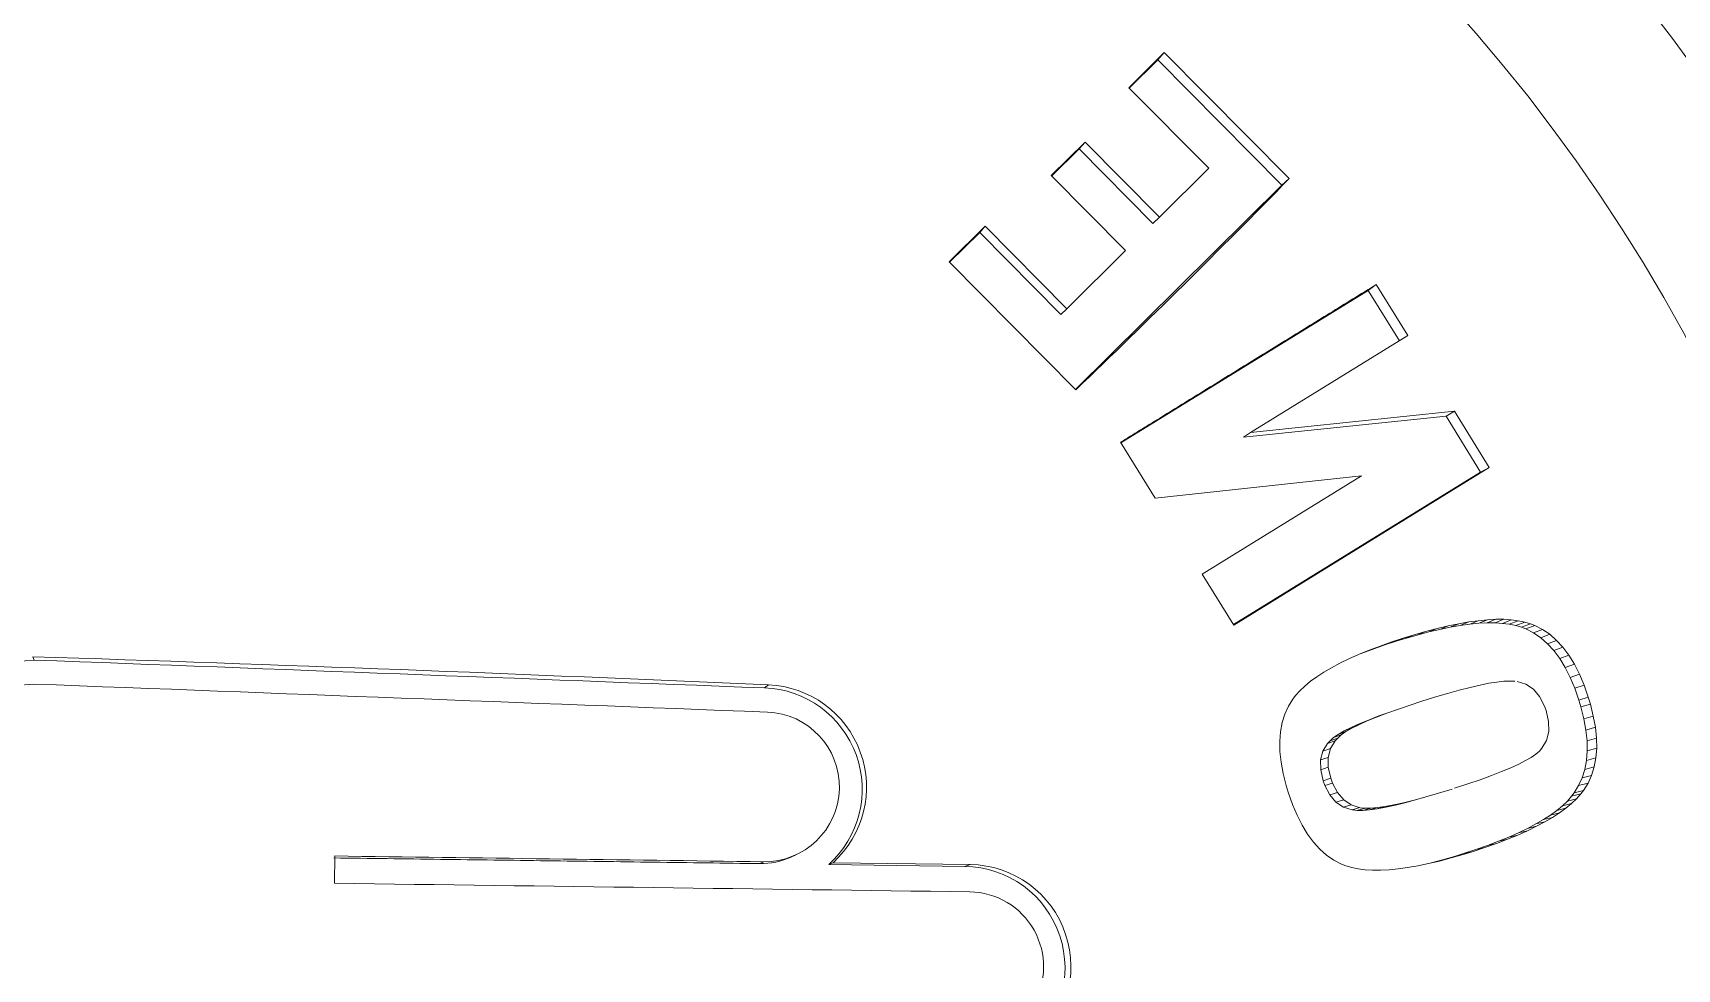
# Model space of a CAD drawing. Header units: inches. Extents: x 32 to 51.7, y 18.3 to 41.9.
# Drawn here: x 40.93062 to 40.94576, y 27.87689 to 27.88551 of the extents above; entities that cross this region are included whole.
import ezdxf

# ---------------------------------------------------------------- set-up
doc = ezdxf.new("R2010")
doc.units = ezdxf.units.IN
doc.header["$MEASUREMENT"] = 0
doc.layers.add('FURNITURE F 1 100', color=253, linetype='Continuous', lineweight=13)

msp = doc.modelspace()

# ---------------------------------------------------------------- linework, layer by layer
at = {"layer": 'FURNITURE F 1 100'}
for p, q in [((40.94104187519197, 27.88533211791307), (40.94071568472982, 27.88500922651586)), ((40.94098198002276, 27.88526467793393), (40.94071976566438, 27.88500511402047)), ((40.9409819800273, 27.88526467792915), (40.94104187519652, 27.8853321179083)), ((40.94212454684903, 27.88411278500119), (40.94098198002276, 27.88526467793393)), ((40.94219221462727, 27.88417238914233), (40.94104187519652, 27.8853321179083)), ((40.940715684718, 27.88500922650358), (40.94145171451756, 27.8842675088956)), ((40.94031192862504, 27.88450873073541), (40.94000048663175, 27.88420014991446)), ((40.94025693239355, 27.88444681687267), (40.94031192862958, 27.88450873073086)), ((40.94099685866395, 27.8838178337596), (40.94031192862958, 27.88450873073086)), ((40.940256932389, 27.884446816877), (40.94000420198763, 27.88419640663322)), ((40.9409372309553, 27.883760590106), (40.940256932389, 27.884446816877)), ((40.94000048663175, 27.88420014991446), (40.94068542730993, 27.88351006117203)), ((40.9414517145221, 27.88426750889105), (40.94099685867668, 27.88381783377211)), ((40.94212454683721, 27.88411278498891), (40.94219221461454, 27.88417238913005)), ((40.94022414513957, 27.88223227860542), (40.94212454684903, 27.88411278500119)), ((40.93939172369001, 27.88373393030177), (40.9390598070956, 27.88340618652771)), ((40.93934291046726, 27.8836772102022), (40.93939172369365, 27.8837339302979)), ((40.94014450297409, 27.88297419832268), (40.93939172369365, 27.8837339302979)), ((40.94093723096803, 27.88376059011828), (40.94099685867668, 27.88381783377211)), ((40.93934291046362, 27.88367721020607), (40.93906407745608, 27.88340188010327)), ((40.94009059507944, 27.8829226173759), (40.93934291046362, 27.88367721020607)), ((40.93905980708196, 27.88340618651498), (40.94022770474449, 27.88222843279843)), ((40.94068542731357, 27.88351006116793), (40.94014450298683, 27.88297419833518)), ((40.94291922981274, 27.88314381764892), (40.94064324626898, 27.88173929929233)), ((40.94291922981638, 27.88314381764324), (40.94299230300085, 27.88319682980976)), ((40.94320795258018, 27.8826780703482), (40.94291922981274, 27.88314381764892)), ((40.94328299092622, 27.88272791493612), (40.94299230300085, 27.88319682980976)), ((40.94009059509217, 27.88292261738841), (40.94014450298683, 27.88297419833518)), ((40.94183653324281, 27.8818352448918), (40.94328299091167, 27.8827279149268)), ((40.94363590631356, 27.88198630893724), (40.94177120430477, 27.88179138892495)), ((40.94371385596033, 27.88203144769634), (40.94183653324281, 27.8818352448918)), ((40.94363590631902, 27.88198630892837), (40.94371385596578, 27.88203144768747)), ((40.94395451027204, 27.88147110525004), (40.94363590631356, 27.88198630893724)), ((40.94403462601504, 27.88151273855599), (40.94371385596578, 27.88203144768747)), ((40.94063953431096, 27.88174494091434), (40.94095874085515, 27.88123035337046)), ((40.94177120430477, 27.88179138892495), (40.94183653324281, 27.8818352448918)), ((40.9409587408597, 27.8812303533625), (40.94285795276001, 27.88143659325417)), ((40.94285795277456, 27.88143659325576), (40.94139119142046, 27.8805314356109)), ((40.94167851422363, 27.88006660631525), (40.94395451027204, 27.88147110525004)), ((40.94168185733515, 27.88006085017785), (40.94403462601504, 27.88151273855599)), ((40.94395451025748, 27.88147110524094), (40.94403462599958, 27.8815127385469)), ((40.941391191405, 27.88053143560158), (40.94168185733243, 27.88006085018262)), ((40.94375344058126, 27.88007468120347), (40.94365566755887, 27.88005449823252)), ((40.94367518874942, 27.880042750598), (40.94375344082682, 27.8800746812469)), ((40.94384542260441, 27.88009101265582), (40.94375344058126, 27.88007468120325)), ((40.94376655302285, 27.88005897340597), (40.94384542276539, 27.88009101267719)), ((40.94385374480926, 27.88007051311795), (40.94376655286278, 27.88005897338483)), ((40.94393320392165, 27.88010263039153), (40.94384542260441, 27.88009101265582)), ((40.9438537448611, 27.8800705142248), (40.94393320411173, 27.88010263040903)), ((40.94393679033847, 27.88007817464084), (40.94385374467284, 27.88007051420752)), ((40.94401681100108, 27.88011034261169), (40.94393320392165, 27.88010263039153)), ((40.94393679047853, 27.88007817575519), (40.94401681124846, 27.88011034262647)), ((40.94401411002555, 27.88008281353016), (40.94393679023297, 27.88007817574042)), ((40.94401411011195, 27.88008281472137), (40.94409465369036, 27.88011501175718)), ((40.94408725716103, 27.88008277073298), (40.94401410997644, 27.88008281472137)), ((40.94409465355484, 27.8801150117574), (40.94401681100108, 27.88011034261147)), ((40.94408725731473, 27.88008277197648), (40.94416829553457, 27.88011496746251)), ((40.94415542879842, 27.88007807325992), (40.9440872571865, 27.88008277198535)), ((40.94416829540542, 27.88011496747138), (40.94409465355484, 27.8801150117574)), ((40.94415542906218, 27.88007807448728), (40.94423692835399, 27.88011023693887)), ((40.94421867754382, 27.88007032648191), (40.94415542888483, 27.88007807450911)), ((40.94423692817573, 27.8801102369607), (40.94416829540542, 27.88011496747138)), ((40.94421867785032, 27.88007032773633), (40.9443006049175, 27.88010243648271)), ((40.94427775374216, 27.88005789822748), (40.94421867773572, 27.88007032776043)), ((40.944300604802, 27.88010243650704), (40.94423692817573, 27.8801102369607)), ((40.94427775415507, 27.88005789943325), (40.94436008085241, 27.88008992279399)), ((40.9443600807278, 27.88008992283128), (40.944300604802, 27.88010243650704)), ((40.94433188119338, 27.88004161901765), (40.94441457420608, 27.88007353116812)), ((40.94441457404419, 27.88007353122905), (40.9443600807278, 27.88008992283128)), ((40.94445454301486, 27.88005843615063), (40.94441457404419, 27.88007353122905)), ((40.94325147038644, 27.87994426461885), (40.94313694744115, 27.87990684047279)), ((40.94317658892733, 27.87991320562512), (40.94325147069931, 27.87994426471435)), ((40.94325941002144, 27.87993855648458), (40.94317658861719, 27.87991320553008)), ((40.94333485143007, 27.87996978687395), (40.94325147038644, 27.87994426461885)), ((40.94337057118874, 27.87997019008819), (40.94325940983317, 27.87993855711645)), ((40.94325941013422, 27.87993855720217), (40.94333485173293, 27.87996978696035)), ((40.94344676394094, 27.88000163360082), (40.94333485143007, 27.87996978687395)), ((40.94337057142612, 27.879970190869), (40.94344676437022, 27.88000163371633)), ((40.94347680944857, 27.87999877341938), (40.94337057099956, 27.87997019075417)), ((40.94355372029504, 27.88003040941292), (40.94344676394094, 27.88000163360082)), ((40.94347680945675, 27.8799987742377), (40.94355372050059, 27.88003040946158)), ((40.94357807219758, 27.88002270131299), (40.94347680925303, 27.87999877418927)), ((40.94365566755887, 27.88005449823252), (40.94355372029504, 27.88003040941292)), ((40.94357807223305, 27.88002270221339), (40.94365566779079, 27.88005449828027)), ((40.94367518868758, 27.88004274965122), (40.94357807200295, 27.88002270216587)), ((40.94376655302649, 27.88005897236938), (40.94367518850568, 27.8800427505548)), ((40.94433188074773, 27.88004161814158), (40.94427775403229, 27.88005789947031)), ((40.94437158100091, 27.88002662559436), (40.94433188103331, 27.88004161907813)), ((40.94437158181945, 27.88002662721576), (40.94445454311399, 27.88005843610015)), ((40.94444193867521, 27.87999051539826), (40.94437158172214, 27.88002662726601)), ((40.94444193877344, 27.87999051534778), (40.94452537715161, 27.88002207936072)), ((40.94450799230499, 27.87994571034799), (40.94444193867521, 27.87999051539826)), ((40.94452537705247, 27.88002207941165), (40.94445454301486, 27.88005843615063)), ((40.94450799238685, 27.87994571027409), (40.94459187813545, 27.87997696872342)), ((40.94456968928962, 27.87989060512152), (40.94450799230499, 27.87994571034799)), ((40.94459187805178, 27.87997696879777), (40.94452537714615, 27.88002207934822)), ((40.94456968940058, 27.87989060500147), (40.94465399318933, 27.87992148795204)), ((40.94465399307838, 27.87992148807277), (40.94459187813545, 27.87997696872342)), ((40.94471260991095, 27.8798580343632), (40.94465399318933, 27.87992148795204)), ((40.93063514717478, 27.87974045426856), (40.93062452538716, 27.87977068757161)), ((40.94283129295737, 27.87979086588278), (40.94274177679263, 27.87975098312311)), ((40.94292724968064, 27.87982972336884), (40.94283129295737, 27.87979086588278)), ((40.94295547770135, 27.8798378396443), (40.94285454431947, 27.87979943189541)), ((40.94285454457777, 27.87979943199409), (40.94292724994166, 27.8798297234682)), ((40.94302886504893, 27.87986839063135), (40.94292724968064, 27.87982972336884)), ((40.94306283458964, 27.87987603171744), (40.94295547759675, 27.87983783993329)), ((40.94295547784959, 27.87983784002333), (40.94302886530359, 27.87986839072185)), ((40.94313694744115, 27.87990684047279), (40.94302886504893, 27.87986839063135)), ((40.9431765887427, 27.8799132051324), (40.94306283443957, 27.87987603216559)), ((40.94306283465785, 27.87987603223699), (40.94313694766124, 27.87990684054464)), ((40.94462791148608, 27.87982758067776), (40.94456968928962, 27.87989060512152)), ((40.94468257999297, 27.87975422897578), (40.94462791148608, 27.87982758067776)), ((40.94462791157794, 27.87982758055407), (40.94471261000372, 27.87985803423883)), ((40.9446825800821, 27.87975422882776), (40.94476764923702, 27.87978418310716)), ((40.94476764914698, 27.87978418325586), (40.94471261000372, 27.87985803423883)), ((40.94481754696399, 27.87970160522375), (40.94476764923702, 27.87978418310716)), ((40.93063514692285, 27.87974045427811), (40.92896959321361, 27.8796076998394)), ((40.9425111691623, 27.87962844394858), (40.94244665980541, 27.8795861045264)), ((40.94258131070428, 27.87966978556253), (40.9425111691623, 27.87962844394858)), ((40.94265872765727, 27.87971088334323), (40.94258131070428, 27.87966978556253)), ((40.94274177679263, 27.87975098312311), (40.94265872765727, 27.87971088334323)), ((40.94473214152067, 27.87967220919288), (40.94468257999297, 27.87975422897578)), ((40.94473214163072, 27.87967220897801), (40.94481754707404, 27.87970160500729)), ((40.94477897861607, 27.87958063763833), (40.94473214152067, 27.87967220919288)), ((40.94486470202692, 27.87960941052777), (40.94481754707404, 27.87970160500729)), ((40.93062973750848, 27.87951887533698), (40.92903241826453, 27.87939149076167)), ((40.93736136212711, 27.87948366057569), (40.93739686541603, 27.87951196395168)), ((40.94233623381361, 27.87950080293601), (40.9422902907133, 27.87945703277112)), ((40.94238783556985, 27.87954438365225), (40.94233623381361, 27.87950080293601)), ((40.94244665980541, 27.87958610452618), (40.94238783556985, 27.87954438365225)), ((40.94385884780213, 27.87948785000342), (40.94375846436624, 27.87946209116647)), ((40.94395018025416, 27.87950905747355), (40.94385884780213, 27.87948785000342)), ((40.94403165334798, 27.87952574090898), (40.94395018025416, 27.87950905747355)), ((40.94410485737417, 27.87953703812398), (40.94403165334798, 27.87952574090898)), ((40.9441690368928, 27.87954459267187), (40.94410485737417, 27.87953703812398)), ((40.94422413897037, 27.87954678842377), (40.9441690368928, 27.87954459267187)), ((40.9442702165431, 27.87954524176801), (40.94422413897037, 27.87954678842377)), ((40.9443712517229, 27.87951677008889), (40.94428956468956, 27.87954297422718)), ((40.94444015137897, 27.87947076917042), (40.9443712517229, 27.87951677008889)), ((40.94449704557128, 27.87940413619888), (40.94444015137897, 27.87947076917042)), ((40.94477897871066, 27.87958063741664), (40.94486470212151, 27.87960941030449)), ((40.94482151168786, 27.87948037080421), (40.94477897861607, 27.87958063763833)), ((40.94482151176972, 27.87948037056547), (40.94490752412885, 27.87950846125748)), ((40.94485968813724, 27.87936980318998), (40.94482151168786, 27.87948037080421)), ((40.94490752404518, 27.87950846149804), (40.94486470212151, 27.87960941030449)), ((40.94494596008253, 27.87939714171146), (40.94490752412885, 27.87950846125748)), ((40.94218445250927, 27.8793141341266), (40.94215213385515, 27.87924159117004)), ((40.94222628644248, 27.87938069542836), (40.94218445250927, 27.8793141341266)), ((40.94225081464965, 27.8794130462006), (40.94222628644248, 27.87938069542836)), ((40.9422902907133, 27.87945703277112), (40.94225081464965, 27.8794130462006)), ((40.94331467092861, 27.87932891085072), (40.94319764342499, 27.87928914224197)), ((40.94340381650791, 27.87935747693584), (40.94331467092861, 27.87932891085072)), ((40.94353135291267, 27.87939689134894), (40.94340381650791, 27.87935747693562)), ((40.94364983832357, 27.87943175363214), (40.94353135291267, 27.87939689134894)), ((40.94375846436624, 27.87946209116647), (40.94364983832357, 27.87943175363214)), ((40.9445419342962, 27.87931687104649), (40.94449704557128, 27.87940413619888)), ((40.94455753390839, 27.87927427717566), (40.9445419342962, 27.87931687104649)), ((40.94485968811541, 27.87936980318339), (40.94494596008253, 27.87939714171123)), ((40.94487856597034, 27.87930809753855), (40.94485968811541, 27.87936980318339)), ((40.9448785660622, 27.87930809723773), (40.94496496644634, 27.87933501601058)), ((40.94496496635357, 27.87933501631344), (40.94494596008253, 27.87939714171123)), ((40.94499211154898, 27.87922488372235), (40.94496496642996, 27.87933501600558)), ((40.94212774018861, 27.87916392871873), (40.94211205341954, 27.87908031156142)), ((40.94215213385515, 27.87924159117004), (40.94212774018861, 27.87916392871873)), ((40.94290917660392, 27.87917906084679), (40.94283361462085, 27.87914518228715)), ((40.94292132420169, 27.87918809887649), (40.94283658133254, 27.87915316524889)), ((40.94283658123796, 27.87915316546353), (40.94290917660392, 27.87917906084679)), ((40.94299449207001, 27.87921423051623), (40.94290917660392, 27.87917906084679)), ((40.94301738734403, 27.87922506359903), (40.94292132420169, 27.87918809887649)), ((40.94292132419896, 27.87918809887535), (40.94299449207001, 27.87921423051623)), ((40.94309120424323, 27.87925144512494), (40.94299449207001, 27.87921423051623)), ((40.94301738734494, 27.87922506359903), (40.94309120424323, 27.87925144512494)), ((40.94319764342499, 27.87928914224197), (40.94309120424323, 27.87925144512494)), ((40.94458011998604, 27.87917319748838), (40.94455753390839, 27.87927427717566)), ((40.94458114452364, 27.87908093185681), (40.94458011998604, 27.87917319748838)), ((40.9449055274833, 27.87919870898029), (40.94487856597034, 27.87930809753855)), ((40.94492464363221, 27.87909520832907), (40.9449055274833, 27.87919870898029)), ((40.94490552753696, 27.87919870869016), (40.94499211160355, 27.8792248834304)), ((40.94501135823039, 27.87912067914997), (40.94499211160355, 27.8792248834304)), ((40.94211205341954, 27.87908031156142), (40.9421051264987, 27.87899235614348)), ((40.94260010992703, 27.8790260710907), (40.94256782219027, 27.87899741714794)), ((40.94256782160274, 27.87899741772046), (40.94263860211659, 27.87902225787705)), ((40.9426436920855, 27.87905595384607), (40.94260011032084, 27.8790260704877)), ((40.94260010986518, 27.87902607103545), (40.9426711082494, 27.87905110563586)), ((40.94263860211659, 27.87902225787705), (40.94261592888115, 27.87899712640954)), ((40.9426711082494, 27.87905110563586), (40.94263860211659, 27.87902225787727)), ((40.9426977651835, 27.87908709277983), (40.94264369237744, 27.87905595331902)), ((40.94264369204912, 27.87905595382151), (40.94271498463122, 27.87908119100937)), ((40.94271498463122, 27.87908119100937), (40.9426711082494, 27.87905110563586)), ((40.9427615262709, 27.87911951460772), (40.94269776540177, 27.87908709233896)), ((40.94269776516349, 27.87908709276824), (40.94276942288225, 27.87911254092248)), ((40.94276942288225, 27.87911254092248), (40.94271498463122, 27.87908119100937)), ((40.94283658124432, 27.87915316546626), (40.94276152641096, 27.87911951428962)), ((40.94276152625726, 27.87911951460067), (40.94283361462085, 27.87914518228715)), ((40.94283361462085, 27.87914518228715), (40.94276942288225, 27.87911254092248)), ((40.94456066045923, 27.87899909676978), (40.94458114452364, 27.87908093185681)), ((40.94492464363221, 27.87909520832907), (40.94501135823039, 27.87912067914997)), ((40.94493508516253, 27.87899682002988), (40.94492464363221, 27.87909520832907)), ((40.94493508516616, 27.87899681983183), (40.94502187155804, 27.87902162157636)), ((40.9450218715544, 27.87902162177577), (40.94501135823039, 27.87912067914997)), ((40.94502365152103, 27.87892771172185), (40.94502187155804, 27.87902162157636)), ((40.94210512648506, 27.87899235597636), (40.9421069064435, 27.87889844573804)), ((40.94210690644714, 27.87889844554659), (40.94211741975023, 27.87879938856324)), ((40.94250278546833, 27.87890155381499), (40.94248163666516, 27.87882029358455)), ((40.94250278530735, 27.87890155319653), (40.94257312775126, 27.87892574254918)), ((40.94254530030203, 27.87897245582096), (40.9425027873428, 27.8789015525733)), ((40.94254530022745, 27.87897245569659), (40.94261592888115, 27.87899712640954)), ((40.94256782166094, 27.87899741778458), (40.94254530085955, 27.878972455278)), ((40.94257312775126, 27.87892574254918), (40.94255183525065, 27.87884393018678)), ((40.94261592888115, 27.87899712640954), (40.94257312775126, 27.87892574254918)), ((40.94442044705893, 27.87884442149718), (40.94446268014572, 27.87887374758427)), ((40.94446268014572, 27.87887374758427), (40.94449515975312, 27.8789017829283)), ((40.94449515975312, 27.8789017829283), (40.94451785941574, 27.87892771944392)), ((40.94451785941574, 27.87892771944392), (40.94456066045923, 27.87899909676978)), ((40.94492997063726, 27.87881618367189), (40.94493685206608, 27.87890354420617)), ((40.94493685206608, 27.87890354420617), (40.94493508516253, 27.87899682002988)), ((40.94493685205244, 27.87890354403292), (40.94502365150738, 27.87892771154768)), ((40.94501672460201, 27.87883975725843), (40.94502365150738, 27.87892771154768)), ((40.94211741977297, 27.87879938834292), (40.94213663994533, 27.87869437631637)), ((40.94248163461698, 27.87882029421187), (40.94248187406966, 27.87872947966705)), ((40.94248163666516, 27.87882029358455), (40.94255183525065, 27.87884393018678)), ((40.94248187406966, 27.87872947966705), (40.94255207784654, 27.87875249744159)), ((40.94248187406966, 27.87872947966705), (40.94250510975026, 27.87862905632594)), ((40.94255183525065, 27.87884393018678), (40.94255207784654, 27.87875249744159)), ((40.94255207784654, 27.87875249744159), (40.94257547229491, 27.87865139007611)), ((40.94405481620716, 27.87867627216472), (40.94414826831481, 27.87871278083319)), ((40.94414826831481, 27.87871278083319), (40.94423196693488, 27.87874799797667)), ((40.94423196693488, 27.87874799797667), (40.94430507722218, 27.87878114275234)), ((40.94430507722218, 27.87878114275234), (40.94436765211567, 27.87881383170427)), ((40.94436765211567, 27.87881383170427), (40.94442044705893, 27.87884442149718)), ((40.94489015755944, 27.87865599792483), (40.94491438670384, 27.87873313368502)), ((40.94491438670384, 27.87873313368502), (40.94500103785931, 27.87875614212451)), ((40.94491438826999, 27.87873313308294), (40.94492997063726, 27.87881618367189)), ((40.94492997060816, 27.87881618351955), (40.94501672457291, 27.87883975710518)), ((40.9449766442328, 27.87867848272024), (40.94500103785931, 27.87875614212451)), ((40.94500103785931, 27.87875614212451), (40.94501672457291, 27.87883975710518)), ((40.94213663999263, 27.87869437605671), (40.9421638115834, 27.87858505223969)), ((40.9421638116598, 27.87858505193024), (40.94218281793265, 27.87852292668411)), ((40.94250510969842, 27.87862905647373), (40.94257547224306, 27.87865139022504)), ((40.94250510975026, 27.87862905632594), (40.9425205512277, 27.87858514541742)), ((40.9425205512277, 27.87858514541742), (40.94259101897269, 27.87860718000886)), ((40.94252055130774, 27.87858514544607), (40.94256513721002, 27.87849847240839)), ((40.94257547229491, 27.87865139007611), (40.94259101897269, 27.87860718000886)), ((40.94259101897269, 27.87860718000886), (40.9426359077158, 27.87851991619593)), ((40.94371270551501, 27.87855910279038), (40.94383703475587, 27.87859943357805)), ((40.94383703475587, 27.87859943357805), (40.94395080222849, 27.87863849886933)), ((40.94395080222849, 27.87863849886933), (40.94405481620716, 27.87867627216472)), ((40.94481647513994, 27.87851703887802), (40.94485725071418, 27.87858397656144)), ((40.94485725065324, 27.87858397646048), (40.94494351719159, 27.87860597080383)), ((40.9448572522012, 27.87858397551461), (40.9448901559842, 27.87865599877498)), ((40.94489015593417, 27.87865599866539), (40.94497664418277, 27.87867848260996)), ((40.94490246529922, 27.87853857951288), (40.94494351725344, 27.87860597090546)), ((40.94494351725344, 27.87860597090546), (40.9449766442328, 27.87867848272024)), ((40.94218281793356, 27.87852292668433), (40.94222125388815, 27.87841160684932)), ((40.94222125396637, 27.87841160662081), (40.94226407588185, 27.87831065751423)), ((40.94256513716728, 27.87849847245796), (40.94263590767305, 27.87851991624573)), ((40.94256513721002, 27.87849847240839), (40.94262244994998, 27.87843226595167)), ((40.94262245088221, 27.87843226746688), (40.94269361032885, 27.87845325936494)), ((40.94262245128603, 27.87843226719267), (40.94269086013783, 27.87838577894102)), ((40.9426359077158, 27.87851991619593), (40.94269361032885, 27.87845325936494)), ((40.94269086069808, 27.87838578105036), (40.94276248358683, 27.87840645551908)), ((40.94269361032885, 27.87845325936494), (40.94276248358683, 27.87840645551908)), ((40.94276248358683, 27.87840645551908), (40.94284419718561, 27.87838106698494)), ((40.94307519411878, 27.87839194455044), (40.94315577951757, 27.8784062372881)), ((40.94308151608102, 27.87838556966629), (40.94315577951757, 27.8784062372881)), ((40.94308151609648, 27.87838556966992), (40.94316977420995, 27.87840511650732)), ((40.94315577951757, 27.8784062372881), (40.94324463398216, 27.8784259162014)), ((40.94316977415356, 27.87840511675652), (40.94326782542039, 27.87842915702115)), ((40.94316977414901, 27.87840511675538), (40.94324463398216, 27.8784259162014)), ((40.94324463398216, 27.8784259162014), (40.94334334780042, 27.87845011874308)), ((40.94326782542039, 27.87842915702115), (40.94337489324217, 27.87845851984887)), ((40.94326782541584, 27.87842915702002), (40.94334334780042, 27.87845011874308)), ((40.94334334780042, 27.87845011874308), (40.94345113905884, 27.87847967995092)), ((40.94337489324217, 27.87845851984887), (40.94345113905884, 27.87847967995092)), ((40.94345113905884, 27.87847967995092), (40.94356798128474, 27.87851379137235)), ((40.94356798128474, 27.87851379137235), (40.94369387453362, 27.87855245253829)), ((40.9447072902728, 27.87839855866921), (40.94479254445714, 27.87841929369799)), ((40.94470729114592, 27.87839855775994), (40.9447529253509, 27.8784420281356)), ((40.94474013452027, 27.87837574625789), (40.94479254457538, 27.87841929379599)), ((40.94475292524812, 27.8784420280376), (40.94483848749833, 27.87846305825131)), ((40.94475292617945, 27.87844202716585), (40.94479213671157, 27.87848571303855)), ((40.9447921365997, 27.87848571291418), (40.94487796348831, 27.87850703986326)), ((40.94479213760742, 27.87848571213269), (40.94481647446783, 27.8785170394717)), ((40.94479254457538, 27.87841929379577), (40.94483848760201, 27.87846305834999)), ((40.9448164743978, 27.87851703938166), (40.94490246522828, 27.87853857942194)), ((40.94483848760201, 27.87846305834999), (40.94487796360109, 27.87850703998854)), ((40.94487796360109, 27.87850703998854), (40.94490246529922, 27.87853857951288)), ((40.94226407598099, 27.87831065728049), (40.94231042257498, 27.87821848959764)), ((40.94269086131744, 27.878385780858), (40.94277202524491, 27.87836056310741)), ((40.94277114328243, 27.87836083927366), (40.9428433090895, 27.87838134291244)), ((40.94277443465917, 27.87836048476695), (40.94281768870015, 27.87835582250703)), ((40.94281768868105, 27.87835582339492), (40.94289016894591, 27.87837629225508)), ((40.94281768876745, 27.87835582339469), (40.94286993317446, 27.87835568224748)), ((40.9428466223405, 27.87838098604968), (40.94289016894591, 27.87837629225508)), ((40.94286993309807, 27.87835568299281), (40.94294276655246, 27.87837615015358)), ((40.94286993315809, 27.87835568299804), (40.9429311941828, 27.87836086544801)), ((40.94289016894591, 27.87837629225508), (40.94294276655246, 27.87837615015358)), ((40.94293119408458, 27.87836086605555), (40.943004441611, 27.87838136762932)), ((40.94293119412096, 27.87836086606078), (40.94300147172699, 27.8783713719881)), ((40.94294276655246, 27.87837615015358), (40.943004441611, 27.87838136762932)), ((40.94300147164059, 27.87837137245103), (40.94307519411878, 27.87839194455044)), ((40.94300147165241, 27.87837137245308), (40.94308151617288, 27.8783855692602)), ((40.943004441611, 27.87838136762932), (40.94307519411878, 27.87839194455044)), ((40.94446305528409, 27.87823076711468), (40.94453352868705, 27.87827179744975)), ((40.94453352920273, 27.87827179649251), (40.94459757893192, 27.87831304210292)), ((40.94453352852607, 27.87827179735607), (40.94461760932036, 27.87829167211178)), ((40.94454665965141, 27.87825036448906), (40.94461760948225, 27.87829167220591)), ((40.94459757880732, 27.87831304202289), (40.94468209215729, 27.87833319661693)), ((40.94459757951036, 27.87831304112613), (40.94465523183744, 27.87835530485084)), ((40.94461760948225, 27.87829167220591), (40.94468209228189, 27.87833319669787)), ((40.94465523171012, 27.87835530475738), (40.94474013439203, 27.87837574616376)), ((40.94465523250683, 27.87835530384812), (40.94470729039013, 27.8783985587663)), ((40.94468209228189, 27.87833319669787), (40.94474013452027, 27.87837574625789)), ((40.94231042266229, 27.87821848942438), (40.94236112876634, 27.87813588453012)), ((40.9423611288591, 27.87813588437846), (40.94241616801146, 27.87806203415696)), ((40.94412024046296, 27.87807190322244), (40.94421555300933, 27.87811049485001)), ((40.94420152936864, 27.87809042349179), (40.94429748602552, 27.87812927591674)), ((40.94421555329491, 27.87811049410764), (40.944304468461, 27.87815010337679)), ((40.94421555282197, 27.87811049477407), (40.94429748583725, 27.87812927584034)), ((40.94429748602552, 27.87812927591674), (40.94438700211295, 27.87816915287974)), ((40.94430446824636, 27.87815010328129), (40.9443870018974, 27.87816915278356)), ((40.94430446880752, 27.87815010255301), (40.94438696031075, 27.87818992680148)), ((40.94438696015159, 27.87818992672462), (40.94447005100456, 27.87820924621744)), ((40.94438696070365, 27.87818992593336), (40.94446305481843, 27.87823076804805)), ((40.94438700211295, 27.87816915287974), (40.94447005116463, 27.87820924629498)), ((40.94446305461652, 27.87823076794005), (40.94454665944859, 27.87825036438037)), ((40.94447005116463, 27.87820924629498), (40.94454665965141, 27.87825036448906)), ((40.94241616810514, 27.87806203403191), (40.94247475849052, 27.87799777371786)), ((40.94247475849052, 27.87799777371786), (40.94253690001524, 27.87794310351499)), ((40.94368201517291, 27.87791851816471), (40.94379392771107, 27.87795036694363)), ((40.9437153734868, 27.87793278917454), (40.94379392741548, 27.8779503668595)), ((40.94371537387242, 27.87793278893057), (40.94379819529486, 27.87795814032618)), ((40.94379392771107, 27.87795036694363), (40.94387730876015, 27.87797588963915)), ((40.94379819539036, 27.87795814000354), (40.94391194966711, 27.87799531200969)), ((40.94379819498108, 27.87795814023023), (40.94387730844365, 27.87797588954252)), ((40.94387730876015, 27.87797588963915), (40.94399183169271, 27.87801331282297)), ((40.94391194943519, 27.87799531193398), (40.94399183145897, 27.87801331274657)), ((40.9439119498381, 27.87799531146741), (40.94401930674367, 27.87803350071474)), ((40.94399183169271, 27.87801331282297), (40.94409991405128, 27.8780517601301)), ((40.94401930646264, 27.8780335006147), (40.94409991376843, 27.87805176002937)), ((40.94401930696195, 27.87803350007582), (40.94412024021013, 27.87807190391866)), ((40.94409991405128, 27.8780517601301), (40.94420152936864, 27.87809042349179)), ((40.94412023991454, 27.87807190380634), (40.94420152907124, 27.87809042337879)), ((40.93340097303708, 27.87768471101911), (40.93340428413531, 27.87793615098733)), ((40.9373167192286, 27.87786607846281), (40.93735199164685, 27.87788334036529)), ((40.93764561469898, 27.87794467627621), (40.93760836792599, 27.8779270091379)), ((40.93795257333814, 27.87785750091528), (40.93799215370446, 27.87787467964288)), ((40.93920581569883, 27.87784050452567), (40.93795257332813, 27.8778575009155)), ((40.93925387930967, 27.87785752930538), (40.93799215370446, 27.87787467964288)), ((40.93920581569883, 27.87784050452976), (40.93925387930967, 27.87785752930925)), ((40.94253690001524, 27.87794310351499), (40.94260340106094, 27.87789799644404)), ((40.94260340106094, 27.87789799644404), (40.94267423515949, 27.87786164429324)), ((40.94267423515949, 27.87786164429324), (40.94271420417017, 27.8778465522548)), ((40.94271420417017, 27.8778465522548), (40.94276869754385, 27.87783016503702)), ((40.94276869754385, 27.87783016503702), (40.94282736515807, 27.87781768351986)), ((40.94282736515807, 27.87781768351986), (40.94289185023963, 27.87780986178834)), ((40.94289185023963, 27.87780986178834), (40.94296048309089, 27.87780513740856)), ((40.94296048309089, 27.87780513740856), (40.94303412502877, 27.87780509972979)), ((40.94303412502877, 27.87780509972979), (40.94311196767258, 27.87780977573423)), ((40.94311196767258, 27.87780977573446), (40.94319476646133, 27.87781752180351)), ((40.94319476646133, 27.87781752180351), (40.94328254786497, 27.87782914607303)), ((40.94328254786497, 27.87782914607303), (40.94337533834978, 27.87784545666566)), ((40.94337533834978, 27.87784545666566), (40.94347311144493, 27.87786564522796)), ((40.94347311144493, 27.87786564522796), (40.94357505877061, 27.87788973872487)), ((40.94349797372315, 27.87787256818726), (40.94360421228676, 27.87790115447408)), ((40.94349797352125, 27.87787256821228), (40.94357505858416, 27.87788973868076)), ((40.94357505877061, 27.87788973872487), (40.94368201517291, 27.87791851816471)), ((40.94360421235042, 27.87790115423443), (40.94371537378147, 27.87793278925822)), ((40.94360421188931, 27.87790115436699), (40.94368201477182, 27.87791851805694))]:
    msp.add_line(p, q, dxfattribs=at)
for radius in [0.0169002236195937, 0.01552095860103648]:
    msp.add_circle((40.93217731285559, 27.87535091401126), radius, dxfattribs=at)
for centre, radius, start, end in [((40.93217731285559, 27.87535091401126), 0.02515023998424043, 237.7481109269532, 122.2518725554108), ((40.93217731285559, 27.87535091401126), 0.02288671838565883, 250.6195147914999, 109.3804902793559), ((40.93216693924906, 27.87535091401126), 0.02200645998621045, 271.9367887965081, 88.06319444105704), ((40.8803329343552, 27.94472109160822), 0.08656047554169426, 313.783978931594, 315.6134216587077), ((40.91314928314814, 27.33357304787226), 0.5464771227655343, 87.45690407479265, 88.1674835135309), ((40.93732582716321, 27.87855019034235), 0.000934146346778677, 312.138830050502, 87.81994031128161), ((40.93735794949835, 27.87857095447041), 0.0009418139931490387, 312.3289256353831, 87.62829658701149), ((40.93736120214244, 27.87857224319098), 0.0006889643941958202, 269.2340122836053, 87.82971987625059), ((40.93732594498461, 27.87855030837998), 0.0006842921118568764, 269.2275039918953, 294.3056928918144), ((40.93919339577742, 27.87690627092545), 0.0009343161532503339, 307.6803070783039, 89.23834133386441), ((40.93924141900943, 27.87691692607766), 0.0009406857378946582, 307.676711675873, 89.23839984279931), ((40.93924156114254, 27.87691710522902), 0.0006890428551703521, 269.2400665079838, 89.25101662751503)]:
    msp.add_arc(centre, radius, start, end, dxfattribs=at)
for points, knots in [([(40.94299230300085, 27.88319682980976), (40.94285039472989, 27.88310927952464), (40.94257169108523, 27.88293733333965), (40.94215858204889, 27.88268246327423), (40.941759197796, 27.88243602366354), (40.94137359095721, 27.88219804332559), (40.94100219049842, 27.88196879261634), (40.94075867444981, 27.88181848087786), (40.94063953431096, 27.88174494091434)], [0, 0, 0, 0, 0.1831655561779716, 0.3597317418725512, 0.5296982943212726, 0.6930650985626166, 0.8498322296980209, 1, 1, 1, 1]), ([(40.93339579020876, 27.87791825422457), (40.93355973449043, 27.87791609474241), (40.93388761556953, 27.87791177587631), (40.93437908539063, 27.87790528514504), (40.93487018863989, 27.87789878137799), (40.93536082192414, 27.87789226363063), (40.9358509041037, 27.87788573301439), (40.93634031177471, 27.87787919095101), (40.9368290538966, 27.8778726395228), (40.93715416109235, 27.87786826552335), (40.9373167192286, 27.87786607846281)], [0, 0, 0, 0, 0.1249904309773293, 0.2499751557277378, 0.3749758071869089, 0.499977502510812, 0.6249775369658629, 0.7499888876163419, 0.8749909539188991, 1, 1, 1, 1])]:
    msp.add_open_spline(points, degree=3, knots=knots, dxfattribs=at)
for points in [[(40.93736136212711, 27.87948366056865), (40.93513568692079, 27.87956908690987), (40.93288156261379, 27.87965503711209), (40.93063514692285, 27.87974045427811)], [(40.93738729286333, 27.87926071338709), (40.93515138534322, 27.87934663310941), (40.93288675918548, 27.87943315302139), (40.93062973750848, 27.87951887533698)], [(40.93340428413531, 27.87793615098733), (40.93472501897004, 27.87791865426718), (40.93604345751983, 27.87790101556832), (40.93735199164685, 27.87788334036529)], [(40.93925056820963, 27.8776060892121), (40.9373222313986, 27.87763238266937), (40.93536422165626, 27.87765870212022), (40.93340097303708, 27.87768471101911)]]:
    msp.add_open_spline(points, degree=3, dxfattribs=at)

doc.saveas('drawing.dxf')
